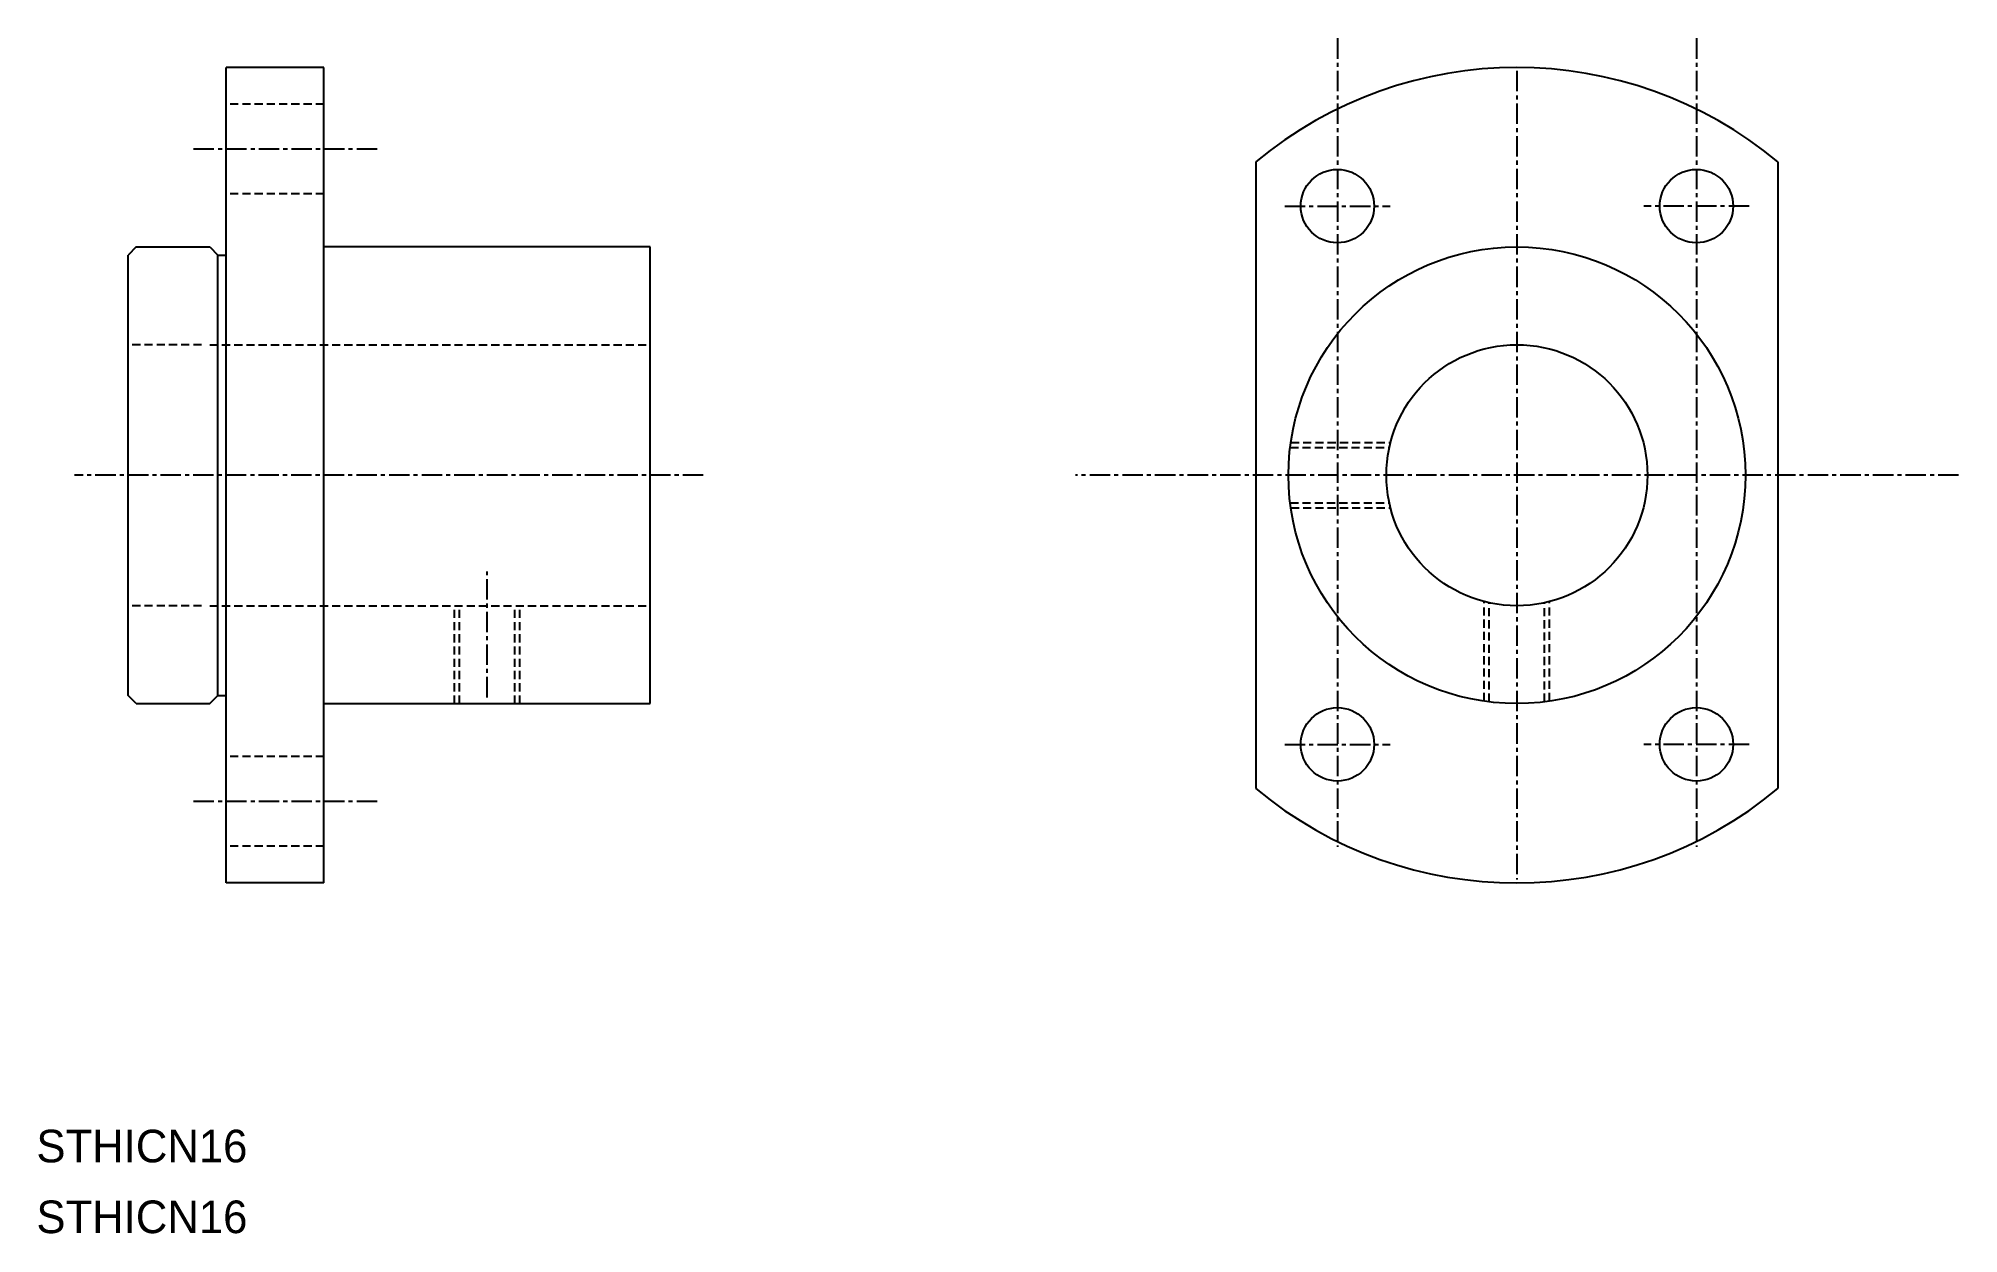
# Model space of a CAD drawing. Extents: x 10 to 128, y 10 to 83.
import ezdxf

# ---------------------------------------------------------------- set-up
doc = ezdxf.new("R2010")
doc.units = 0
doc.linetypes.add('CENTER', pattern=[2, 1.25, -0.25, 0.25, -0.25])
doc.linetypes.add('DASHED', pattern=[0.75, 0.5, -0.25])
doc.layers.get('0').update_dxf_attribs({"linetype": 'CONTINUOUS'})
doc.layers.add('CENTER', color=1, linetype='CENTER')

msp = doc.modelspace()

# ---------------------------------------------------------------- linework, layer by layer
at = {"color": 7, "linetype": 'CONTINUOUS'}
for p, q in [((21.62, 31.47), (21.62, 81.47)), ((27.62, 81.47), (21.62, 81.47)), ((27.62, 31.47), (27.62, 81.47)), ((84.73, 75.68), (84.73, 37.27)), ((116.73, 75.68), (116.73, 37.27)), ((16.12, 70.47), (15.62, 69.97)), ((15.62, 42.97), (15.62, 69.97)), ((16.12, 70.47), (20.62, 70.47)), ((20.62, 70.47), (21.12, 69.97)), ((21.12, 42.97), (21.12, 69.97)), ((21.12, 69.97), (21.62, 69.97)), ((47.62, 70.47), (27.62, 70.47)), ((47.62, 42.47), (47.62, 70.47)), ((16.12, 42.47), (15.62, 42.97)), ((16.12, 42.47), (20.62, 42.47)), ((20.62, 42.47), (21.12, 42.97)), ((21.12, 42.97), (21.62, 42.97)), ((27.62, 42.47), (47.62, 42.47)), ((27.62, 31.47), (21.62, 31.47))]:
    msp.add_line(p, q, dxfattribs=at)
at = {"color": 3, "linetype": 'DASHED'}
for p, q in [((27.62, 79.22), (21.62, 79.22)), ((27.62, 73.72), (21.62, 73.72)), ((20.12, 64.47), (15.62, 64.47)), ((20.62, 64.47), (47.62, 64.47)), ((86.84, 58.17), (92.92, 58.17)), ((86.88, 58.47), (92.99, 58.47)), ((86.84, 54.77), (92.92, 54.77)), ((86.88, 54.47), (92.99, 54.47)), ((20.12, 48.47), (15.62, 48.47)), ((20.62, 48.47), (47.62, 48.47)), ((35.62, 42.47), (35.62, 48.47)), ((35.92, 42.47), (35.92, 48.47)), ((39.32, 42.47), (39.32, 48.47)), ((39.62, 42.47), (39.62, 48.47)), ((98.73, 42.62), (98.73, 48.73)), ((99.03, 42.58), (99.03, 48.66)), ((102.43, 42.58), (102.43, 48.66)), ((102.73, 42.62), (102.73, 48.73)), ((27.62, 39.22), (21.62, 39.22)), ((27.62, 33.72), (21.62, 33.72))]:
    msp.add_line(p, q, dxfattribs=at)
at = {"color": 7, "linetype": 'CONTINUOUS'}
for centre, radius in [((89.73, 72.97), 2.25), ((111.73, 72.97), 2.25), ((100.73, 56.47), 14), ((100.73, 56.47), 8), ((89.73, 39.97), 2.25), ((111.73, 39.97), 2.25)]:
    msp.add_circle(centre, radius, dxfattribs=at)
for start, end in [(50.2082, 129.7918), (230.2082, 309.7918)]:
    msp.add_arc((100.73, 56.47), 25, start, end, dxfattribs=at)
at = {"layer": 'CENTER', "color": 1, "linetype": 'CENTER'}
for p, q in [((89.73, 83.26), (89.73, 33.69)), ((111.73, 83.26), (111.73, 33.69)), ((100.73, 81.26), (100.73, 31.69)), ((30.88, 76.47), (19.53, 76.47)), ((86.5, 72.97), (92.96, 72.97)), ((114.96, 72.97), (108.5, 72.97)), ((50.86, 56.47), (12.33, 56.47)), ((127.8, 56.47), (73.67, 56.47)), ((37.62, 42.85), (37.62, 50.57)), ((86.5, 39.97), (92.96, 39.97)), ((114.96, 39.97), (108.5, 39.97)), ((30.88, 36.47), (19.53, 36.47))]:
    msp.add_line(p, q, dxfattribs=at)

# ---------------------------------------------------------------- texts
at = {"color": 7, "linetype": 'CONTINUOUS'}
for p in [(10, 14.34), (10, 10)]:
    msp.add_text('STHICN16', height=2, dxfattribs=at).set_placement(p)

doc.saveas('drawing.dxf')
